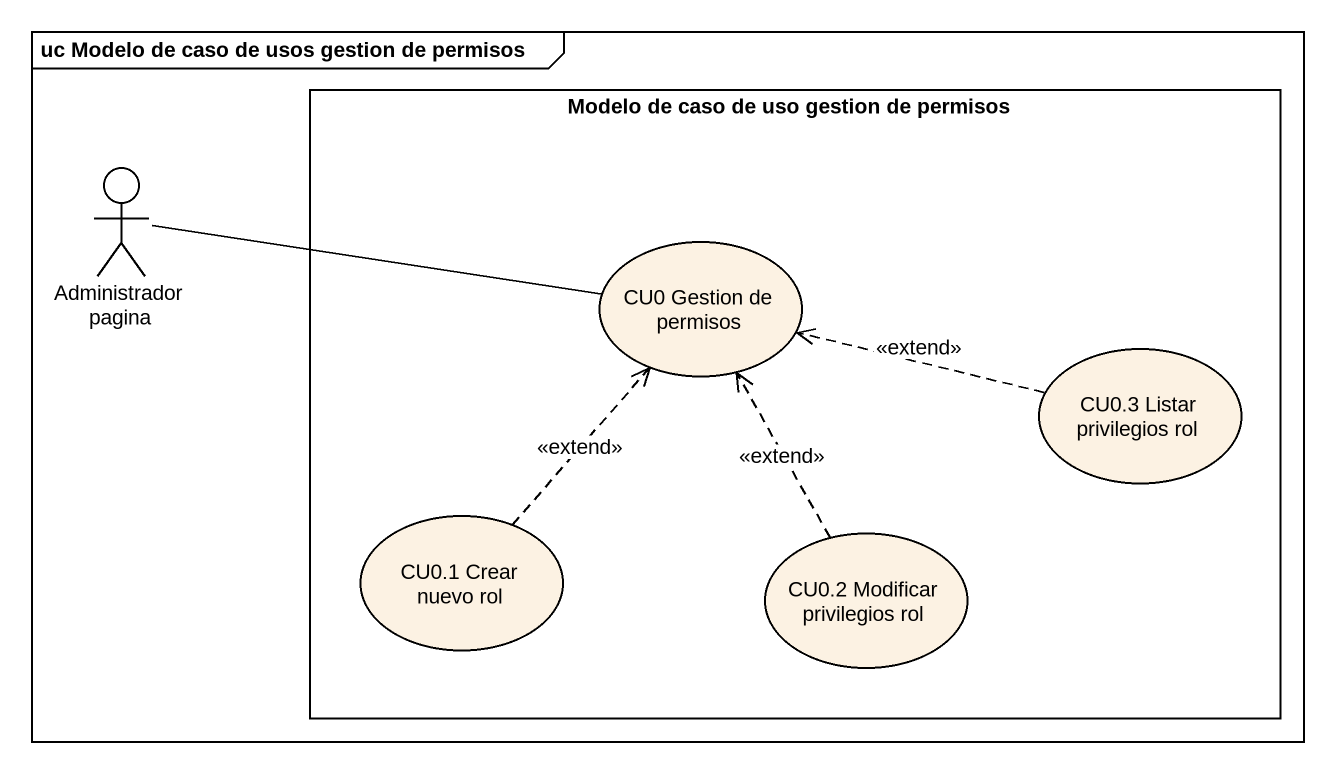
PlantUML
@startuml
mainframe uc Modelo de caso de usos gestion de permisos
rectangle "Modelo de caso de uso gestion de permisos" as Modelo_de_caso_de_uso {
  usecase "CU0 Gestion de permisos" as CU0_Gestion_de_permisos
  usecase "CU0.3 Listar privilegios rol" as CU0_3_Listar_privilegios_rol
  usecase "CU0.1 Crear nuevo rol" as CU0_1_Crear_nuevo_rol
  usecase "CU0.2 Modificar privilegios rol" as CU0_2_Modificar_privilegios
}
actor "Administrador pagina" as Administrador_pagina
Administrador_pagina -right- CU0_Gestion_de_permisos
CU0_3_Listar_privilegios_rol .left.> CU0_Gestion_de_permisos : <<extend>>
CU0_1_Crear_nuevo_rol .up.> CU0_Gestion_de_permisos : <<extend>>
CU0_2_Modificar_privilegios .up.> CU0_Gestion_de_permisos : <<extend>>
@enduml
